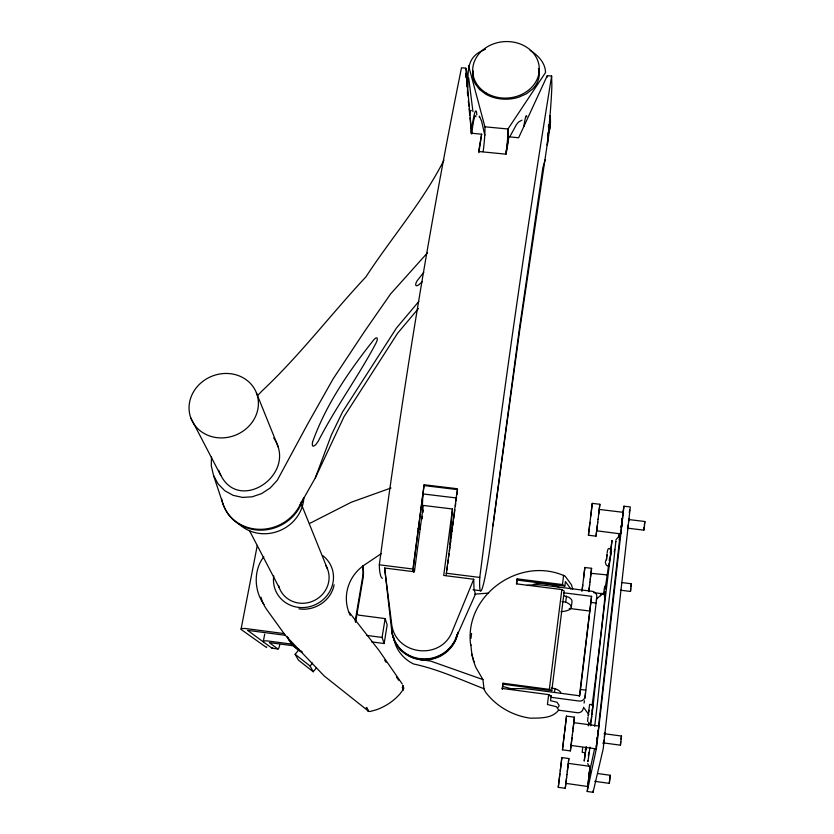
<?xml version="1.0" encoding="UTF-8"?>
<svg xmlns="http://www.w3.org/2000/svg" width="834" height="834" viewBox="0 0 834 834"><rect width="100%" height="100%" fill="white"/><g stroke="black" fill="none" stroke-linecap="round" stroke-linejoin="round"><path stroke-width="1.25" d="M508.584 139.309L508.604 136.786L518.633 137.756L547.281 75.654L551.628 76.05L551.868 85.506A68.117 3.836 -83.9 0 1 547.187 144.647L519.467 331.838L492.498 529.058A66.366 4.295 -83.1 0 1 479.633 580.818L479.779 577.441C501.182 409.963 524.544 242.715 551.628 76.05M470.73 645.474C463.475 595.413 520.093 555.34 565.181 576.211L571.488 584.822L572.687 589.085M446.096 575.46L457.397 488.745L424.141 484.752L412.663 571.259M628.627 519.54L644.859 521.5L644.526 525.535L643.838 530.143L627.606 528.172M211.502 457.001L211.283 465.852L213.546 475.474L223.293 504.893M643.838 530.143L644.046 527.213M571.686 740.415L571.05 745.44L596.091 748.849L596.101 748.244M588.929 775.745L587.219 791.487L593.026 792.3L593.12 790.82M548.47 127.362L548.564 124.839M587.636 763.579L590.389 768.135L590.441 766.884M588.814 710.422L589.628 704.407L592.964 704.855L590.66 725.716M566.38 779.248L565.869 783.376L587.887 786.525L588.199 782.897M590.91 721.796L591.723 716.229M596.404 600.553L596.477 598.989L605.161 591.671A62.977 0.813 -83.2 0 1 600.834 634.684A62.977 0.813 -83.2 0 1 592.088 705.449M587.918 760.691L587.876 761.588L588.512 757.731A148.494 2.294 -83.3 0 1 589.982 747.056M597.405 524.961L596.029 536.158L588.429 535.23L592.265 503.371L599.865 504.278L598.072 519.446M548.136 132.47L547.312 145.231L550.148 125.298A43.368 37.228 -4 0 0 550.044 115.561M620.621 532.78L620.59 533.896L596.664 530.789M603.378 743.73L603.43 743.063M566.672 776.902L565.264 788.297L558.269 787.327L559.885 773.775M596.029 536.158L596.466 532.186M598.072 732.669L598.124 731.72L597.999 732.304M588.658 779.759L588.512 781.437L588.731 779.039M589.513 773.139L589.69 771.419L589.44 773.858M627.554 528.714L627.627 527.932M572.02 737.725L570.393 750.913L562.45 749.829L564.316 734.056M582.278 589.023L584.853 567.485L591.577 568.319L590.232 579.693M567.297 771.659L568.851 758.533L561.855 757.574L560.25 771.137M622.32 519.832L622.383 518.779L622.258 519.509M622.508 518.237L622.32 520.072M587.574 721.347L588.033 717.021M508.01 142.718L507.948 128.999L545.551 72.516C545.384 62.884 537.951 55.127 530.143 50.374M596.206 746.899L596.404 744.918M573.073 728.947L574.449 717.188L566.515 716.114L564.639 731.887M527.161 585.395A26.844 7.464 7.6 0 1 546.26 585.541L592.171 591.306A5.285 5.046 11.5 0 1 596.821 596.977L585.114 696.526A5.4 5.254 22.1 0 1 579.14 701.05L551.211 697.328M609.164 563.659C608.622 569.309 603.243 563.179 606.36 559.635M596.091 748.849L598.802 726.018L573.792 722.651L572.729 731.783M467.686 87.424C468.416 70.212 466.039 56.483 485.492 49.289M570.393 750.913L571.05 745.106M621.32 527.161L621.57 524.847M621.518 525.503L621.361 527.411L621.716 525.003M620.704 741.489L620.413 745.189L603.086 742.833M630.692 588.7L630.483 591.452L620.538 590.201M565.264 788.297L565.786 783.814M563.492 592.776L591.577 596.32L579.766 695.817L532.843 689.582A27.439 5.953 7.9 0 0 509.105 689.499M588.648 779.686L588.825 778.143M587.887 786.525L589.534 773.212M588.387 755.917L588.762 752.372M604.316 737.214L604.733 732.617M628.523 522.105L628.857 518.55L628.534 520.312M584.853 567.485L583.56 578.41M588.429 535.23L589.951 522.355M585.02 753.06L584.227 761.088L584.832 757.23A148.452 1.939 -83.3 0 1 586.281 746.545M585.478 750.006L585.676 748.275M597.134 739.435L597.394 737.12M592.265 503.371L590.733 516.277M582.653 747.869L582.184 752.331L585.228 752.748L585.958 747.431M588.439 780.666L588.94 777.142M589.231 775.766L589.409 774.327M589.461 774.723L590.284 766.383L590.097 767.301M422.192 518.79L422.484 516.256M579.38 696.348L591.577 596.32M585.385 749.881L585.614 747.879M589.231 773.16L589.815 767.999M567.86 766.905L568.267 763.36L589.065 766.217M609.706 559.572L609.915 557.8M621.267 526.577L621.476 524.742M596.977 739.622L597.207 737.652M590.503 577.409L591.577 568.319M598.708 514.13L599.239 509.438L623.154 512.316L620.59 533.896M610.144 557.122C613.438 551.378 607.892 542.986 607.121 553.307M592.067 714.467L593.537 701.509A158.679 2.377 -83.2 0 1 609.769 561.219L612.02 540.432L611.186 546.082A132.637 1.658 -83.1 0 1 610.269 552.973M588.721 778.164L588.929 776.412M588.908 777.309L589.054 775.995M581.955 591.389L582.737 584.895M567.86 767.071L566.943 774.755M589.94 582.174L590.409 578.348M572.343 735.14L572.875 730.699M457.22 634.163A33.464 32.359 -14.7 0 1 422.411 658.902A33.464 32.359 -14.7 0 1 391.688 630.473L384.62 568.027L414.394 571.78L423.307 505.446L452.476 508.98L443.709 575.47L473.722 579.255L474.014 589.304L475.474 594.121L455.593 638.792M589.523 585.749L589.972 582.038M566.474 778.591L566.984 774.317M589.638 584.676L588.856 591.233M597.624 523.283L598.134 519.082M597.144 527.276L597.728 522.282M571.822 739.518L572.374 734.775M588.96 778.205L589.106 776.819M597.332 739.278L597.498 737.736M571.29 607.361L572.02 601.439A26.865 7.391 7.6 0 0 568.767 597.259L563.909 595.768M589.346 587.021L588.783 591.65M573.625 723.641L574.449 717.188M403.583 688.759L402.801 685.496L403.489 689.124L399.924 693.971A54.752 52.844 -28 0 1 376.103 709.859L370.901 711.277A2.992 2.919 -34.8 0 1 368.628 711.246L324.165 675.947L285.332 635.299L267.255 610.279A44.056 41.637 -26.1 0 1 260.979 597.217M570.967 589.075L565.421 581.548L564.858 586.073L562.47 584.561L517.132 578.869L516.454 583.863L561.845 589.586L564.232 591.077L551.795 690.667L549.325 689.374L502.985 683.223L502.276 688.446L548.668 694.618L551.138 695.9L550.555 700.654L556.997 702.238L559.228 705.574L558.123 707.336M554.506 692.303L554.964 688.582L551.201 688.081M560.969 611.708A26.907 7.308 7.6 0 0 568.037 603.222L565.713 602.065L566.453 596.091M599.271 508.876L599.865 504.278M597.113 527.328L596.654 530.977M568.402 762.026L568.851 758.533M609.873 559.312L608.987 565.848M592.13 710.86L592.38 708.827M548.668 694.618L547.427 704.501L556.445 706.721L558.686 710.005C552.316 718.71 540.151 717.949 530.539 718.199A66.783 64.875 9.1 0 1 485.899 692.606L484.074 689.468L482.928 679.574L475.933 667.554A68.534 66.418 8.1 0 1 470.96 644.526M549.325 689.374L561.845 589.586M562.47 584.561L563.648 575.179M589.336 772.982L589.888 768.719M589.19 775.057L589.357 773.545M588.814 779.373L588.981 777.851M622.039 520.145L622.268 518.373M558.269 787.327L561.855 757.574M598.572 725.768L620.1 534.928L615.94 539.806M597.79 732.867L598.009 731.095M628.19 524.909L627.554 529.267M603.962 740.175L603.378 744.032M562.45 749.829L566.515 716.114M573.636 723.839L573.792 722.651M603.566 593.85L604.713 586.135A132.637 1.658 -83.1 0 0 608.591 565.233M630.931 586.719L631.39 583.769L621.445 582.528M446.92 570.102L447.431 566.255M447.764 563.69L448.275 559.854M448.609 557.289L449.109 553.453M449.453 550.888L449.953 547.052M450.297 544.487L450.798 540.651M451.142 538.086L451.642 534.25M451.976 531.685L452.487 527.839M452.82 525.284L453.331 521.438M453.665 518.884L454.853 509.918M492.925 525.868L519.426 328.471L542.861 167.78L545.144 159.867M584.801 698.538L585.551 692.804M606.798 556.528L607.058 554.464L606.443 559.77L606.714 557.717M588.668 712.194L588.919 710.255L588.262 715.926L588.512 713.977M609.946 776.975L609.3 783.345L594.694 781.322M644.307 524.982L644.89 521.563M600.47 595.705L600.803 593.36L603.753 593.725M594.705 726.258L597.571 702.04A158.721 2.804 -83.2 0 1 613.688 561.699L615.899 540.912L615.721 541.735M589.304 774.129L589.565 772.42L589.409 773.347M588.867 778.789L588.606 780.478L588.762 779.571M620.976 739.132L621.497 736.036L604.17 733.701M502.985 683.223L502.349 689.405L502.276 688.446M516.653 583.821L517.132 578.869M597.624 733.003L597.947 730.553M382.431 578.275A65.917 8.361 -83 0 1 379.418 568.194L379.314 564.806C401.748 398.371 428.03 232.394 461.494 67.804L465.789 68.19L466.342 69.629A67.721 7.308 -84.5 0 1 467.509 93.867M590.972 573.323L607.215 574.918M610.571 551.92L610.895 549.575M455.374 506.113L455.729 503.58M456.073 501.036L456.605 497.231M456.949 494.698L457.48 490.892M622.154 520.26L622.362 518.623M621.393 527.599L621.591 525.952M424.141 484.752L413.362 567.183L413.758 572.26M422.984 512.503L423.338 510.022M604.473 734.024L604.692 732.711M584.092 703.041L584.446 700.789M371.651 641.888L384.151 643.525L387.174 624.916L385.152 618.578L358.62 615.138L356.629 613.615M470.97 133.231L472.805 121.847A24.196 2.387 -84.4 0 1 476.808 114.904M610.05 776.193L610.248 775.276L598.082 773.598M384.151 643.525L382.076 637.426L385.152 618.578M508.604 136.786L505.706 154.134L478.591 151.496L481.645 134.201L471.658 133.242L465.789 68.19M506.102 154.165L508.375 140.55M355.148 621.215L362.602 577.232A35.539 33.631 -23.1 0 0 362.529 565.869M355.586 622.352L363.019 578.462A35.445 33.558 -23.2 0 0 362.696 565.89M618.599 537.148L619.266 533.333M622.779 513.014L623.968 506.196L630.306 506.947L603.18 748.953L593.078 792.237M478.862 152.768L481.645 134.201M619.182 539.879L620.1 534.928M629.263 512.493L629.733 509.96M264.691 634.194L263.252 641.805A6.245 1.397 10.1 0 1 268.371 641.044L292.64 644.244M241.068 629.086L257.279 545.436M524.867 123.286L525.003 122.598M594.579 748.828L590.389 768.135M609.331 783.314L610.248 775.276M620.465 745.116L621.497 736.036M549.085 128.863L550.148 125.298M630.483 591.452L631.39 583.769M479.154 117.031L479.435 116.135L481.677 121.42L484.856 135.379M334.1 584.77C331.275 600.689 314.627 611.416 298.926 608.83M300.177 504.633L315.315 477.872L331.4 434.931L342.607 411.829L396.609 327.835L418.814 301.47M473.722 579.255L452.487 630.827C441.426 661.393 394.284 655.451 391.532 622.925L384.62 568.027M509.814 136.755L516.361 124.714L518.592 121.993L521.98 120.169M315.315 477.872L343.994 416.729L397.578 333.277L418.48 308.455M402.916 690.135L402.52 686.997L403.343 689.489M443.959 160.159C422.64 202.078 391.511 237.607 365.938 276.846C330.775 314.449 299.646 355.659 262.012 390.938L257.643 395.597M587.219 791.487L596.498 748.046L623.968 506.196M263.836 556.653C253.296 570.404 254.057 590.587 263.94 604.504M423.766 272.332L417.115 280.808A6.14 2.168 -52.3 0 0 418.261 285.197L422.265 281.788M299.25 649.321L295.132 654.294L298.457 660.153L313.23 671.745L316.482 667.805M313.23 671.745L310.123 666.043L312.594 663.04M427.561 252.723L390.593 293.943L364.354 331.724L333.225 378.709L307.506 424.287L277.295 480.269L270.237 487.942L261.657 493.592L252.17 496.814L242.423 497.408L233.103 495.333L224.826 490.746L218.154 483.97L213.546 475.474M381.513 553.474L363.603 565.504A41.731 39.969 -18.3 0 0 350.238 615.367M309.445 523.543L351.208 502.276L390.958 488.005M474.692 594.162L488.724 593.078M285.332 635.299L247.542 630.337L272.02 648.216L278.181 648.988A6.797 1.261 -82 0 0 279.744 644.88M272.02 648.216L272.291 648.206A6.797 1.282 -82 0 0 272.676 647.747M468.541 65.479L484.908 126.799L507.948 128.999A19.933 1.574 -84.1 0 1 506.301 151.517A41.127 3.148 -84.1 0 0 506.009 153.863M424.485 485.638L457.647 489.621M422.859 493.926L455.989 497.919M418.084 528.454L420.43 528.746M517.153 580.078L564.858 586.073M379.314 564.806L412.642 568.996M446.138 573.208L479.779 577.441M593.704 592.661L603.68 593.923M590.858 602.398L596.101 603.065M473.024 589.753L480.613 590.712M562.012 601.595L565.713 602.065M569.215 608.424L589.565 611.02M366.856 635.435L382.076 637.426M284.384 633.621L246.447 628.638A6.589 1.501 10.3 0 0 241.141 629.493L266.4 647.424A6.787 1.303 -81.9 0 0 266.797 646.965M420.138 659.673L430.5 661.039L482.928 679.574M293.516 645.808L269.33 642.607L277.92 648.998M580.516 689.478L585.864 690.187M503.048 684.193L551.795 690.667M548.574 695.556L551.138 695.9M558.54 710.172L577.482 712.716A5.233 5.098 24.2 0 0 583.268 708.327M502.652 686.445L513.827 689.416M483.991 688.728C460.702 679.71 438.027 669.17 413.591 663.989C405.71 660.153 399.392 653.71 395.921 645.652A32.411 31.421 29.6 0 1 393.856 637.416M554.964 688.582L557.341 689.614A27.407 6.036 7.9 0 1 560.75 693.137M367.69 710.599L366.272 707.451L368.628 711.246M295.132 654.294L310.123 666.043M583.508 707.222L588.741 714.54M384.63 660.163L386.111 662.279M396.463 677.072L398.683 680.242M402.29 684.057L378.928 650.311L349.29 612.365M473.368 660.184L474.556 662.238M273.698 437.965C299.083 474.869 235.261 516.871 218.748 470.345M190.84 418.022L220.739 475.422M249.439 530.528L279.327 587.928M366.866 707.962L368.284 711.068M366.564 707.712L367.971 710.849M256.434 392.887A35.122 31.744 -21.7 0 1 217.34 437.694A35.122 31.744 -21.7 0 1 197.397 386.455A35.122 31.744 -21.7 0 1 256.434 392.887L278.347 447.17M301.71 505.06L327.512 568.986M402.322 687.331L403.145 689.822M402.812 685.882L403.625 688.373M471.7 653.929L473.034 658.933M547.281 75.654L547.521 77.062M472.951 111.652L468.687 77.833M452.476 508.98L450.256 537.617A25.844 2.241 -83.1 0 0 450.35 544.956M465.789 75.039L466.05 77.625M466.686 84.098L466.936 86.684A63.811 6.891 -84.5 0 0 465.872 73.298M467.447 91.855L467.832 95.733M468.343 100.914L468.854 106.085M469.115 108.67L469.75 115.144M470.011 117.73L471.491 133.211M523.773 126.695A24.28 1.658 -84 0 1 526.723 116.885M469.844 112.997A24.186 2.45 -84.5 0 1 471.335 110.495M422.671 495.26A25.781 2.815 -83 0 1 422.671 499.702L422.4 505.248A25.781 2.815 -83 0 1 422.119 508.938M420.2 524.503A25.781 2.815 -83 0 1 419.377 529.298M475.933 116.718A19.349 1.908 -84.4 0 0 474.358 117.792L473.67 120.659A19.349 1.908 -84.4 0 0 471.731 134.118M538.42 68.43A34.058 25.208 -0.8 0 1 532.509 89.113L526.358 93.815L518.79 97.182A32.797 24.28 -0.8 0 1 485.617 94.086L479.508 89.467L475.255 83.817A34.058 25.208 -0.8 0 1 473.232 71.026M484.908 126.799A19.901 1.845 -84.3 0 1 483.449 149.307A41.064 3.69 -84.2 0 0 483.157 151.642M550.179 118.386A43.285 37.176 -4 0 1 548.668 132.919M604.327 596.279A62.977 0.813 -83.2 0 1 604.66 594.162M589.763 723.975A148.452 1.939 -83.3 0 1 590.201 724.527M609.571 558.144A132.637 1.658 -83.1 0 1 609.237 560.604M588.731 722.098A123.745 1.418 -83.2 0 1 588.272 725.914M614.648 549.356A132.669 1.96 -83.1 0 1 614.272 552.098M457.929 632.85A33.381 32.286 -14.7 0 1 422.682 659.913A33.381 32.286 -14.7 0 1 391.855 629.149M471.064 638.302A68.534 66.418 8.1 0 1 471.585 633.402M533.531 584.426A15.262 4.285 7.6 0 1 546.781 583.904A15.262 4.285 7.6 0 1 559.864 587.741M457.845 632.318A33.423 32.318 -14.7 0 1 423.797 659.454A33.423 32.318 -14.7 0 1 391.855 631.015M403.124 686.58A2.982 2.909 -26.2 0 1 403.625 687.998M322.675 555.559A30.337 28.637 -25.6 0 1 314.314 605.14A30.337 28.637 -25.6 0 1 273.74 575.929M325.823 565.535A25.896 24.447 -25.6 0 1 312.844 601.158A25.896 24.447 -25.6 0 1 278.566 585.478M303.837 497.742A37.947 35.122 -23.3 0 1 279.473 530.747A37.947 35.122 -23.3 0 1 239.129 524.075M303.023 498.92A41.94 38.739 -23.1 0 1 264.388 529.997A41.94 38.739 -23.1 0 1 223.773 505.758M301.908 651.521A35.966 34.277 -27.8 0 1 287.417 637.176M302.492 652.584A35.872 34.204 -27.9 0 1 287.469 637.113M301.564 501.39A42.002 38.791 -23.1 0 1 258.748 529.298A42.002 38.791 -23.1 0 1 221.625 498.753M312.521 442.187L312.302 443.949A8.726 2.7 -65.1 0 0 313.636 446.18L315.763 444.699L318.244 441.217C335.529 407.472 358.13 376.905 375.853 343.399L376.614 341.804A6.067 1.918 -58.9 0 0 374.435 339.104L373.351 340.335C348.81 371.401 325.854 404.636 312.521 442.187M485.878 92.793A33.35 28.252 -4.2 0 0 539.056 72.652A33.35 28.252 -4.2 0 0 493.04 44.046A33.35 28.252 -4.2 0 0 485.878 92.793"/></g></svg>
